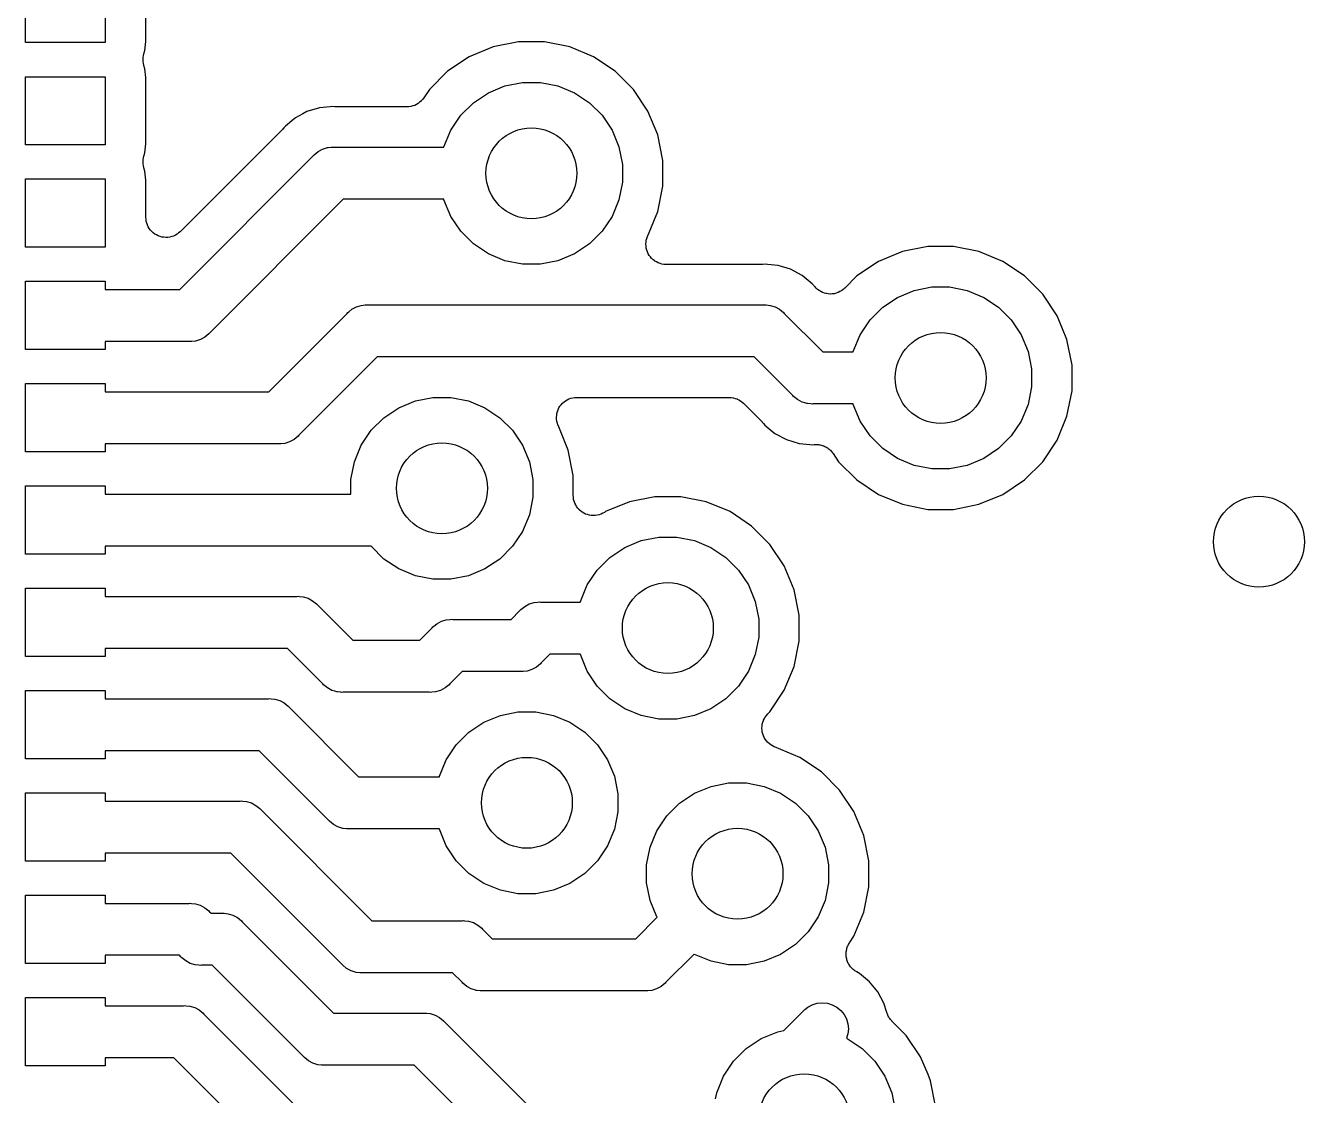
# Model space of a CAD drawing. Extents: x 1.98 to 5.9, y -3.93 to -1.98.
# Drawn here: x 2.2864 to 2.5079, y -2.3841 to -2.1988 of the extents above; entities that cross this region are included whole.
import ezdxf

# ---------------------------------------------------------------- set-up
doc = ezdxf.new("R2010")
doc.units = 0
doc.header["$MEASUREMENT"] = 0
doc.layers.add('BLACK', color=7, linetype='CONTINUOUS')

msp = doc.modelspace()

# ---------------------------------------------------------------- linework, layer by layer
at = {"layer": 'BLACK', "linetype": 'CONTINUOUS'}
for p, q in [((2.28642, -2.20177), (2.28642, -2.18996)), ((2.3002, -2.18996), (2.3002, -2.20177)), ((2.30725, -2.2016), (2.30725, -2.19013)), ((2.3002, -2.20177), (2.28642, -2.20177)), ((2.30692, -2.20371), (2.3071, -2.20314)), ((2.3071, -2.20314), (2.30725, -2.2016)), ((2.36738, -2.20254), (2.36324, -2.20425)), ((2.37178, -2.20166), (2.36738, -2.20254)), ((2.37626, -2.20166), (2.37178, -2.20166)), ((2.38065, -2.20254), (2.37626, -2.20166)), ((2.38479, -2.20425), (2.38065, -2.20254)), ((2.30679, -2.20434), (2.30686, -2.20402)), ((2.30679, -2.20436), (2.30679, -2.20434)), ((2.30679, -2.20438), (2.30679, -2.20436)), ((2.30679, -2.2047), (2.30679, -2.20438)), ((2.30679, -2.20502), (2.30679, -2.2047)), ((2.30679, -2.20504), (2.30679, -2.20502)), ((2.30679, -2.20506), (2.30679, -2.20504)), ((2.30685, -2.20538), (2.30679, -2.20506)), ((2.30691, -2.20569), (2.30685, -2.20538)), ((2.30686, -2.20402), (2.30692, -2.20371)), ((2.36324, -2.20425), (2.35951, -2.20674)), ((2.38852, -2.20674), (2.38479, -2.20425)), ((2.28642, -2.21949), (2.28642, -2.20768)), ((2.28642, -2.20768), (2.3002, -2.20768)), ((2.3002, -2.20768), (2.3002, -2.21949)), ((2.30692, -2.20573), (2.30691, -2.20569)), ((2.30692, -2.20574), (2.30692, -2.20573)), ((2.30692, -2.20573), (2.30692, -2.20573)), ((2.30692, -2.20573), (2.30692, -2.20573)), ((2.3071, -2.2063), (2.30692, -2.20574)), ((2.30725, -2.20785), (2.3071, -2.2063)), ((2.30725, -2.21932), (2.30725, -2.20785)), ((2.35951, -2.20674), (2.35635, -2.20991)), ((2.39169, -2.20991), (2.38852, -2.20674)), ((2.35635, -2.20991), (2.35538, -2.21135)), ((2.36656, -2.21045), (2.36942, -2.20927)), ((2.36942, -2.20927), (2.37246, -2.20866)), ((2.37246, -2.20866), (2.37557, -2.20866)), ((2.37557, -2.20866), (2.37861, -2.20927)), ((2.37861, -2.20927), (2.38148, -2.21045)), ((2.39417, -2.21363), (2.39169, -2.20991)), ((2.35441, -2.21232), (2.35439, -2.21233)), ((2.35466, -2.21212), (2.35441, -2.21232)), ((2.35491, -2.21192), (2.35466, -2.21212)), ((2.35492, -2.2119), (2.35491, -2.21192)), ((2.35494, -2.21189), (2.35492, -2.2119)), ((2.35514, -2.21164), (2.35494, -2.21189)), ((2.35535, -2.21139), (2.35514, -2.21164)), ((2.35537, -2.21137), (2.35535, -2.21139)), ((2.35538, -2.21135), (2.35537, -2.21137)), ((2.35537, -2.21137), (2.35537, -2.21137)), ((2.35537, -2.21137), (2.35537, -2.21137)), ((2.36178, -2.21437), (2.36398, -2.21218)), ((2.36398, -2.21218), (2.36656, -2.21045)), ((2.38148, -2.21045), (2.38405, -2.21218)), ((2.38405, -2.21218), (2.38625, -2.21437)), ((2.33441, -2.21413), (2.33316, -2.2148)), ((2.33515, -2.21373), (2.33441, -2.21413)), ((2.33441, -2.21413), (2.33441, -2.21413)), ((2.33732, -2.21308), (2.33515, -2.21373)), ((2.33918, -2.21289), (2.33732, -2.21308)), ((2.33958, -2.21285), (2.33918, -2.21289)), ((2.33918, -2.21289), (2.33918, -2.21289)), ((2.33997, -2.21289), (2.33958, -2.21285)), ((2.34012, -2.21289), (2.33997, -2.21289)), ((2.34026, -2.21291), (2.34012, -2.21289)), ((2.34031, -2.21291), (2.34026, -2.21291)), ((2.35247, -2.21291), (2.34031, -2.21291)), ((2.35279, -2.21288), (2.35247, -2.21291)), ((2.35312, -2.21285), (2.35279, -2.21288)), ((2.35313, -2.21284), (2.35312, -2.21285)), ((2.35315, -2.21284), (2.35313, -2.21284)), ((2.35346, -2.21275), (2.35315, -2.21284)), ((2.35377, -2.21266), (2.35346, -2.21275)), ((2.35379, -2.21265), (2.35377, -2.21266)), ((2.3538, -2.21265), (2.35379, -2.21265)), ((2.35409, -2.21249), (2.3538, -2.21265)), ((2.35438, -2.21234), (2.35409, -2.21249)), ((2.35439, -2.21233), (2.35438, -2.21234)), ((2.36006, -2.21695), (2.36178, -2.21437)), ((2.38625, -2.21437), (2.38797, -2.21695)), ((2.39589, -2.21777), (2.39417, -2.21363)), ((2.33102, -2.21668), (2.33092, -2.2168)), ((2.33112, -2.21658), (2.33102, -2.21668)), ((2.33115, -2.21654), (2.33112, -2.21658)), ((2.33141, -2.21624), (2.33115, -2.21654)), ((2.33288, -2.21503), (2.33141, -2.21624)), ((2.33316, -2.2148), (2.33288, -2.21503)), ((2.33288, -2.21503), (2.33288, -2.21503)), ((2.33092, -2.2168), (2.31322, -2.2345)), ((2.35887, -2.21982), (2.36006, -2.21695)), ((2.38797, -2.21695), (2.38916, -2.21982)), ((2.39676, -2.22217), (2.39589, -2.21777)), ((2.3002, -2.21949), (2.28642, -2.21949)), ((2.30692, -2.22142), (2.3071, -2.22086)), ((2.3071, -2.22086), (2.30725, -2.21932)), ((2.33638, -2.22121), (2.33706, -2.22065)), ((2.33706, -2.22065), (2.33785, -2.22023)), ((2.33785, -2.22023), (2.33855, -2.22002)), ((2.33855, -2.22002), (2.33869, -2.21997)), ((2.33869, -2.21997), (2.33879, -2.21997)), ((2.33879, -2.21997), (2.33936, -2.21991)), ((2.33936, -2.21991), (2.33958, -2.21989)), ((2.33936, -2.21991), (2.33936, -2.21991)), ((2.33958, -2.21989), (2.3398, -2.21991)), ((2.3398, -2.21991), (2.35885, -2.21991)), ((2.35885, -2.21991), (2.35887, -2.21982)), ((2.38916, -2.21982), (2.38976, -2.22286)), ((2.30679, -2.22206), (2.30686, -2.22174)), ((2.30679, -2.22208), (2.30679, -2.22206)), ((2.30679, -2.22209), (2.30679, -2.22208)), ((2.30679, -2.22242), (2.30679, -2.22209)), ((2.30679, -2.22274), (2.30679, -2.22242)), ((2.30679, -2.22276), (2.30679, -2.22274)), ((2.30679, -2.22278), (2.30679, -2.22276)), ((2.30685, -2.22309), (2.30679, -2.22278)), ((2.30691, -2.22341), (2.30685, -2.22309)), ((2.30686, -2.22174), (2.30692, -2.22142)), ((2.31311, -2.24452), (2.33624, -2.22138)), ((2.33624, -2.22138), (2.33638, -2.22121)), ((2.38976, -2.22286), (2.38976, -2.22596)), ((2.39676, -2.22665), (2.39676, -2.22217)), ((2.28642, -2.2372), (2.28642, -2.22539)), ((2.28642, -2.22539), (2.3002, -2.22539)), ((2.3002, -2.22539), (2.3002, -2.2372)), ((2.30692, -2.22345), (2.30691, -2.22341)), ((2.30692, -2.22346), (2.30692, -2.22345)), ((2.30692, -2.22345), (2.30692, -2.22345)), ((2.30692, -2.22345), (2.30692, -2.22345)), ((2.3071, -2.22402), (2.30692, -2.22346)), ((2.30725, -2.22557), (2.3071, -2.22402)), ((2.30725, -2.23203), (2.30725, -2.22557)), ((2.38976, -2.22596), (2.38916, -2.229)), ((2.39589, -2.23104), (2.39676, -2.22665)), ((2.34144, -2.22891), (2.31831, -2.25204)), ((2.35885, -2.22891), (2.34144, -2.22891)), ((2.35887, -2.229), (2.35885, -2.22891)), ((2.36006, -2.23187), (2.35887, -2.229)), ((2.38916, -2.229), (2.38797, -2.23187)), ((2.30728, -2.23235), (2.30725, -2.23203)), ((2.36178, -2.23445), (2.36006, -2.23187)), ((2.38797, -2.23187), (2.38625, -2.23445)), ((2.3941, -2.23537), (2.39589, -2.23104)), ((2.30731, -2.23269), (2.30728, -2.23235)), ((2.30731, -2.2327), (2.30731, -2.23269)), ((2.30731, -2.23271), (2.30731, -2.2327)), ((2.30741, -2.23303), (2.30731, -2.23271)), ((2.30751, -2.23335), (2.30741, -2.23303)), ((2.30751, -2.23336), (2.30751, -2.23335)), ((2.30751, -2.23335), (2.30751, -2.23335)), ((2.30767, -2.23365), (2.30751, -2.23336)), ((2.30783, -2.23395), (2.30767, -2.23365)), ((2.30783, -2.23396), (2.30783, -2.23395)), ((2.30805, -2.23423), (2.30783, -2.23396)), ((2.30783, -2.23396), (2.30783, -2.23396)), ((2.30826, -2.23448), (2.30805, -2.23423)), ((2.36398, -2.23664), (2.36178, -2.23445)), ((2.38625, -2.23445), (2.38405, -2.23664)), ((2.30826, -2.23449), (2.30826, -2.23448)), ((2.30852, -2.23471), (2.30826, -2.23449)), ((2.30826, -2.23449), (2.30826, -2.23449)), ((2.30878, -2.23492), (2.30852, -2.23471)), ((2.30879, -2.23492), (2.30878, -2.23492)), ((2.30879, -2.23493), (2.30879, -2.23492)), ((2.30908, -2.23508), (2.30879, -2.23493)), ((2.30938, -2.23525), (2.30908, -2.23508)), ((2.30939, -2.23525), (2.30938, -2.23525)), ((2.30971, -2.23535), (2.30939, -2.23525)), ((2.30939, -2.23525), (2.30939, -2.23525)), ((2.31003, -2.23545), (2.30971, -2.23535)), ((2.31004, -2.23545), (2.31003, -2.23545)), ((2.31038, -2.23549), (2.31004, -2.23545)), ((2.31004, -2.23545), (2.31004, -2.23545)), ((2.31071, -2.23553), (2.31038, -2.23549)), ((2.31072, -2.23552), (2.31071, -2.23553)), ((2.31105, -2.2355), (2.31072, -2.23553)), ((2.31072, -2.23553), (2.31072, -2.23552)), ((2.31139, -2.23547), (2.31105, -2.2355)), ((2.3114, -2.23546), (2.31139, -2.23547)), ((2.31172, -2.23537), (2.3114, -2.23546)), ((2.3114, -2.23546), (2.3114, -2.23546)), ((2.31205, -2.23528), (2.31172, -2.23537)), ((2.31206, -2.23527), (2.31205, -2.23527)), ((2.31205, -2.23527), (2.31205, -2.23528)), ((2.31236, -2.23511), (2.31206, -2.23527)), ((2.31265, -2.23496), (2.31236, -2.23511)), ((2.31266, -2.23496), (2.31265, -2.23496)), ((2.31293, -2.23474), (2.31266, -2.23495)), ((2.31266, -2.23495), (2.31266, -2.23496)), ((2.31319, -2.23453), (2.31293, -2.23474)), ((2.3132, -2.23453), (2.31319, -2.23453)), ((2.31322, -2.2345), (2.3132, -2.23453)), ((2.3132, -2.23453), (2.3132, -2.23453)), ((2.3132, -2.23453), (2.3132, -2.23453)), ((2.36656, -2.23837), (2.36398, -2.23664)), ((2.38405, -2.23664), (2.38148, -2.23837)), ((2.39383, -2.23668), (2.39387, -2.23635)), ((2.39383, -2.23669), (2.39383, -2.23668)), ((2.39387, -2.23635), (2.3939, -2.23602)), ((2.3939, -2.236), (2.394, -2.23568)), ((2.3939, -2.23601), (2.3939, -2.236)), ((2.3939, -2.23602), (2.3939, -2.23601)), ((2.394, -2.23568), (2.3941, -2.23537)), ((2.3002, -2.2372), (2.28642, -2.2372)), ((2.36942, -2.23955), (2.36656, -2.23837)), ((2.38148, -2.23837), (2.37861, -2.23955)), ((2.39383, -2.2367), (2.39383, -2.23669)), ((2.39387, -2.23703), (2.39383, -2.2367)), ((2.3939, -2.23736), (2.39387, -2.23703)), ((2.3939, -2.23737), (2.3939, -2.23736)), ((2.3939, -2.23738), (2.3939, -2.23737)), ((2.39399, -2.2377), (2.3939, -2.23738)), ((2.39409, -2.23802), (2.39399, -2.2377)), ((2.3941, -2.23803), (2.39409, -2.23802)), ((2.39409, -2.23802), (2.39409, -2.23802)), ((2.39425, -2.23833), (2.3941, -2.23803)), ((2.3944, -2.23862), (2.39425, -2.23833)), ((2.39441, -2.23863), (2.3944, -2.23862)), ((2.39441, -2.23864), (2.39441, -2.23863)), ((2.39462, -2.23889), (2.39441, -2.23864)), ((2.39483, -2.23915), (2.39462, -2.23889)), ((2.43825, -2.23797), (2.43411, -2.23968)), ((2.44264, -2.23709), (2.43825, -2.23797)), ((2.44712, -2.23709), (2.44264, -2.23709)), ((2.45152, -2.23797), (2.44712, -2.23709)), ((2.45566, -2.23968), (2.45152, -2.23797)), ((2.37246, -2.24016), (2.36942, -2.23955)), ((2.37557, -2.24016), (2.37246, -2.24016)), ((2.37861, -2.23955), (2.37557, -2.24016)), ((2.39484, -2.23916), (2.39483, -2.23915)), ((2.39485, -2.23917), (2.39484, -2.23916)), ((2.3951, -2.23938), (2.39485, -2.23917)), ((2.39536, -2.23959), (2.3951, -2.23938)), ((2.39536, -2.2396), (2.39536, -2.23959)), ((2.39537, -2.2396), (2.39536, -2.2396)), ((2.39567, -2.23976), (2.39537, -2.2396)), ((2.39595, -2.23992), (2.39567, -2.23976)), ((2.39596, -2.23992), (2.39595, -2.23992)), ((2.39597, -2.23993), (2.39596, -2.23992)), ((2.39629, -2.24003), (2.39597, -2.23993)), ((2.39661, -2.24013), (2.39629, -2.24003)), ((2.39662, -2.24013), (2.39661, -2.24013)), ((2.39661, -2.24013), (2.39661, -2.24013)), ((2.39696, -2.24017), (2.39662, -2.24013)), ((2.39728, -2.2402), (2.39696, -2.24017)), ((2.3973, -2.2402), (2.39728, -2.2402)), ((2.39733, -2.2402), (2.3973, -2.2402)), ((2.3973, -2.2402), (2.3973, -2.2402)), ((2.3973, -2.2402), (2.3973, -2.2402)), ((2.41374, -2.2402), (2.39733, -2.2402)), ((2.41388, -2.24019), (2.41374, -2.2402)), ((2.41403, -2.24019), (2.41388, -2.24019)), ((2.41408, -2.24019), (2.41403, -2.24019)), ((2.41447, -2.24015), (2.41408, -2.24019)), ((2.41487, -2.24019), (2.41447, -2.24015)), ((2.41673, -2.24037), (2.41487, -2.24019)), ((2.41487, -2.24019), (2.41487, -2.24019)), ((2.4189, -2.24103), (2.41673, -2.24037)), ((2.42089, -2.2421), (2.4189, -2.24103)), ((2.43411, -2.23968), (2.43038, -2.24217)), ((2.45938, -2.24217), (2.45566, -2.23968)), ((2.28642, -2.25492), (2.28642, -2.24311)), ((2.28642, -2.24311), (2.3002, -2.24311)), ((2.3002, -2.24311), (2.3002, -2.24452)), ((2.42264, -2.24353), (2.42089, -2.2421)), ((2.43038, -2.24217), (2.42827, -2.24429)), ((2.46255, -2.24534), (2.45938, -2.24217)), ((2.3002, -2.24452), (2.31311, -2.24452)), ((2.4229, -2.24384), (2.42264, -2.24353)), ((2.423, -2.24394), (2.4229, -2.24384)), ((2.42309, -2.24406), (2.423, -2.24394)), ((2.42313, -2.24409), (2.42309, -2.24406)), ((2.42332, -2.24429), (2.42313, -2.24409)), ((2.42357, -2.2445), (2.42332, -2.24429)), ((2.42383, -2.24471), (2.42357, -2.2445)), ((2.42384, -2.24471), (2.42383, -2.24471)), ((2.42385, -2.24472), (2.42384, -2.24471)), ((2.42413, -2.24487), (2.42385, -2.24472)), ((2.42443, -2.24503), (2.42413, -2.24487)), ((2.42444, -2.24504), (2.42443, -2.24503)), ((2.42445, -2.24504), (2.42444, -2.24504)), ((2.42476, -2.24514), (2.42445, -2.24504)), ((2.42508, -2.24524), (2.42476, -2.24514)), ((2.42509, -2.24524), (2.42508, -2.24524)), ((2.4251, -2.24524), (2.42509, -2.24524)), ((2.42543, -2.24528), (2.4251, -2.24524)), ((2.42576, -2.24531), (2.42543, -2.24528)), ((2.42577, -2.24531), (2.42576, -2.24531)), ((2.42578, -2.24531), (2.42577, -2.24531)), ((2.42611, -2.24528), (2.42578, -2.24531)), ((2.42644, -2.24525), (2.42611, -2.24528)), ((2.42645, -2.24525), (2.42644, -2.24525)), ((2.42646, -2.24525), (2.42645, -2.24525)), ((2.42677, -2.24515), (2.42646, -2.24525)), ((2.42709, -2.24506), (2.42677, -2.24515)), ((2.4271, -2.24506), (2.42709, -2.24506)), ((2.42712, -2.24505), (2.4271, -2.24506)), ((2.42741, -2.2449), (2.42712, -2.24505)), ((2.4277, -2.24475), (2.42741, -2.2449)), ((2.42771, -2.24474), (2.4277, -2.24475)), ((2.42772, -2.24473), (2.42771, -2.24474)), ((2.42798, -2.24452), (2.42772, -2.24473)), ((2.42823, -2.24432), (2.42798, -2.24452)), ((2.42825, -2.2443), (2.42823, -2.24432)), ((2.42827, -2.24429), (2.42825, -2.2443)), ((2.42825, -2.2443), (2.42825, -2.2443)), ((2.42825, -2.2443), (2.42825, -2.2443)), ((2.43742, -2.24589), (2.44029, -2.2447)), ((2.44029, -2.2447), (2.44333, -2.24409)), ((2.44333, -2.24409), (2.44643, -2.24409)), ((2.44643, -2.24409), (2.44948, -2.2447)), ((2.44948, -2.2447), (2.45234, -2.24589)), ((2.46504, -2.24907), (2.46255, -2.24534)), ((2.34301, -2.2479), (2.34371, -2.24753)), ((2.34371, -2.24753), (2.34455, -2.24727)), ((2.34455, -2.24727), (2.34522, -2.2472)), ((2.34522, -2.2472), (2.34544, -2.24718)), ((2.34522, -2.2472), (2.34522, -2.2472)), ((2.34544, -2.24718), (2.34566, -2.2472)), ((2.34566, -2.2472), (2.41425, -2.2472)), ((2.41425, -2.2472), (2.41447, -2.24718)), ((2.41447, -2.24718), (2.41469, -2.2472)), ((2.41469, -2.2472), (2.41469, -2.2472)), ((2.41469, -2.2472), (2.41536, -2.24727)), ((2.41536, -2.24727), (2.4162, -2.24753)), ((2.4162, -2.24753), (2.41699, -2.24795)), ((2.43265, -2.2498), (2.43484, -2.24761)), ((2.43484, -2.24761), (2.43742, -2.24589)), ((2.45234, -2.24589), (2.45492, -2.24761)), ((2.45492, -2.24761), (2.45711, -2.2498)), ((2.32854, -2.26223), (2.3421, -2.24868)), ((2.3421, -2.24868), (2.34224, -2.24851)), ((2.34224, -2.24851), (2.34241, -2.24837)), ((2.34241, -2.24837), (2.34292, -2.24795)), ((2.34241, -2.24837), (2.34241, -2.24837)), ((2.34292, -2.24795), (2.34301, -2.2479)), ((2.41699, -2.24795), (2.41767, -2.24851)), ((2.41767, -2.24851), (2.41781, -2.24868)), ((2.41781, -2.24868), (2.42447, -2.25534)), ((2.43093, -2.25238), (2.43265, -2.2498)), ((2.45711, -2.2498), (2.45884, -2.25238)), ((2.46598, -2.25134), (2.46504, -2.24907)), ((2.31831, -2.25204), (2.31817, -2.25221)), ((2.46676, -2.25321), (2.46598, -2.25134)), ((2.31475, -2.25352), (2.3002, -2.25352)), ((2.3002, -2.25352), (2.3002, -2.25492)), ((2.31497, -2.25354), (2.31475, -2.25352)), ((2.31519, -2.25352), (2.31497, -2.25354)), ((2.31585, -2.25345), (2.31519, -2.25352)), ((2.31519, -2.25352), (2.31519, -2.25352)), ((2.3167, -2.25319), (2.31585, -2.25345)), ((2.31748, -2.25278), (2.3167, -2.25319)), ((2.31817, -2.25221), (2.31748, -2.25278)), ((2.42974, -2.25525), (2.43093, -2.25238)), ((2.45884, -2.25238), (2.46002, -2.25525)), ((2.46763, -2.2576), (2.46676, -2.25321)), ((2.3002, -2.25492), (2.28642, -2.25492)), ((2.3473, -2.2562), (2.33375, -2.26976)), ((2.41261, -2.2562), (2.3473, -2.2562)), ((2.41927, -2.26287), (2.41261, -2.2562)), ((2.42447, -2.25534), (2.42972, -2.25534)), ((2.42972, -2.25534), (2.42974, -2.25525)), ((2.46002, -2.25525), (2.46063, -2.25829)), ((2.46063, -2.25829), (2.46063, -2.26139)), ((2.46763, -2.26208), (2.46763, -2.2576)), ((2.28642, -2.27264), (2.28642, -2.26083)), ((2.28642, -2.26083), (2.3002, -2.26083)), ((2.3002, -2.26083), (2.3002, -2.26223)), ((2.3002, -2.26223), (2.32854, -2.26223)), ((2.35392, -2.26381), (2.35696, -2.26321)), ((2.35696, -2.26321), (2.36007, -2.26321)), ((2.36007, -2.26321), (2.36311, -2.26381)), ((2.38119, -2.26327), (2.38152, -2.26324)), ((2.38152, -2.26324), (2.38185, -2.2632)), ((2.38185, -2.2632), (2.40826, -2.2632)), ((2.40826, -2.2632), (2.40827, -2.26321)), ((2.40827, -2.26321), (2.40827, -2.2632)), ((2.40827, -2.2632), (2.40827, -2.26321)), ((2.40827, -2.26321), (2.40831, -2.26321)), ((2.40831, -2.26321), (2.40863, -2.26324)), ((2.40863, -2.26324), (2.40895, -2.26327)), ((2.41941, -2.26304), (2.41927, -2.26287)), ((2.4201, -2.2636), (2.41941, -2.26304)), ((2.46063, -2.26139), (2.46002, -2.26444)), ((2.46676, -2.26648), (2.46763, -2.26208)), ((2.34848, -2.26672), (2.35106, -2.265)), ((2.35106, -2.265), (2.35392, -2.26381)), ((2.36311, -2.26381), (2.36597, -2.265)), ((2.36597, -2.265), (2.36855, -2.26672)), ((2.37853, -2.26566), (2.37863, -2.26535)), ((2.37863, -2.26533), (2.37879, -2.26504)), ((2.37863, -2.26534), (2.37863, -2.26533)), ((2.37863, -2.26535), (2.37863, -2.26534)), ((2.37879, -2.26504), (2.37895, -2.26475)), ((2.37895, -2.26475), (2.37896, -2.26474)), ((2.37896, -2.26473), (2.37917, -2.26448)), ((2.37896, -2.26474), (2.37896, -2.26473)), ((2.37917, -2.26448), (2.37939, -2.26422)), ((2.37939, -2.26422), (2.3794, -2.26421)), ((2.37939, -2.26422), (2.37939, -2.26422)), ((2.3794, -2.26421), (2.37966, -2.264)), ((2.37966, -2.264), (2.37992, -2.26379)), ((2.37992, -2.26379), (2.37993, -2.26378)), ((2.37992, -2.26379), (2.37992, -2.26379)), ((2.37993, -2.26378), (2.38022, -2.26363)), ((2.38022, -2.26363), (2.38052, -2.26347)), ((2.38052, -2.26347), (2.38053, -2.26347)), ((2.38053, -2.26347), (2.38054, -2.26346)), ((2.38054, -2.26346), (2.38086, -2.26337)), ((2.38086, -2.26337), (2.38117, -2.26327)), ((2.38117, -2.26327), (2.38118, -2.26327)), ((2.38118, -2.26327), (2.38119, -2.26327)), ((2.40895, -2.26327), (2.40897, -2.26328)), ((2.40897, -2.26328), (2.40899, -2.26328)), ((2.40899, -2.26328), (2.40929, -2.26338)), ((2.40929, -2.26338), (2.40961, -2.26347)), ((2.40961, -2.26347), (2.40962, -2.26348)), ((2.40962, -2.26348), (2.40964, -2.26349)), ((2.40964, -2.26349), (2.40992, -2.26364)), ((2.40992, -2.26364), (2.41021, -2.2638)), ((2.41021, -2.2638), (2.41022, -2.26381)), ((2.41022, -2.26381), (2.41024, -2.26382)), ((2.41024, -2.26382), (2.41049, -2.26403)), ((2.41049, -2.26403), (2.41073, -2.26423)), ((2.41073, -2.26423), (2.41396, -2.26745)), ((2.42088, -2.26402), (2.4201, -2.2636)), ((2.42137, -2.26417), (2.42088, -2.26402)), ((2.42173, -2.26428), (2.42137, -2.26417)), ((2.42182, -2.26429), (2.42173, -2.26428)), ((2.42239, -2.26434), (2.42182, -2.26429)), ((2.42261, -2.26436), (2.42239, -2.26434)), ((2.42239, -2.26434), (2.42239, -2.26434)), ((2.42283, -2.26434), (2.42261, -2.26436)), ((2.42972, -2.26434), (2.42283, -2.26434)), ((2.42974, -2.26444), (2.42972, -2.26434)), ((2.43093, -2.2673), (2.42974, -2.26444)), ((2.46002, -2.26444), (2.45884, -2.2673)), ((2.34628, -2.26891), (2.34848, -2.26672)), ((2.36855, -2.26672), (2.37075, -2.26891)), ((2.37835, -2.26666), (2.37839, -2.26633)), ((2.37835, -2.26667), (2.37835, -2.26666)), ((2.37835, -2.26668), (2.37835, -2.26667)), ((2.37838, -2.26701), (2.37835, -2.26668)), ((2.37841, -2.26734), (2.37838, -2.26701)), ((2.37839, -2.26633), (2.37842, -2.266)), ((2.37841, -2.26735), (2.37841, -2.26734)), ((2.37841, -2.26736), (2.37841, -2.26735)), ((2.37851, -2.26768), (2.37841, -2.26736)), ((2.37842, -2.266), (2.37843, -2.26599)), ((2.37843, -2.26598), (2.37853, -2.26566)), ((2.37843, -2.26599), (2.37843, -2.26598)), ((2.3786, -2.268), (2.37851, -2.26768)), ((2.41396, -2.26745), (2.41399, -2.26749)), ((2.41399, -2.26749), (2.41408, -2.2676)), ((2.41408, -2.2676), (2.41419, -2.26771)), ((2.43265, -2.26988), (2.43093, -2.2673)), ((2.45884, -2.2673), (2.45711, -2.26988)), ((2.46504, -2.27062), (2.46676, -2.26648)), ((2.33375, -2.26976), (2.33361, -2.26993)), ((2.34456, -2.27149), (2.34628, -2.26891)), ((2.37075, -2.26891), (2.37247, -2.27149)), ((2.37861, -2.26802), (2.3786, -2.268)), ((2.37862, -2.26804), (2.37861, -2.26802)), ((2.37861, -2.26802), (2.37861, -2.26802)), ((2.37861, -2.26802), (2.37861, -2.26802)), ((2.38039, -2.27232), (2.37862, -2.26804)), ((2.41419, -2.26771), (2.41444, -2.26801)), ((2.41444, -2.26801), (2.41619, -2.26945)), ((2.41619, -2.26945), (2.41819, -2.27052)), ((2.43484, -2.27207), (2.43265, -2.26988)), ((2.45711, -2.26988), (2.45492, -2.27207)), ((2.33019, -2.27123), (2.3002, -2.27123)), ((2.3002, -2.27123), (2.3002, -2.27264)), ((2.33041, -2.27125), (2.33019, -2.27123)), ((2.33063, -2.27123), (2.33041, -2.27125)), ((2.33129, -2.27117), (2.33063, -2.27123)), ((2.33063, -2.27123), (2.33063, -2.27123)), ((2.33214, -2.27091), (2.33129, -2.27117)), ((2.33292, -2.27049), (2.33214, -2.27091)), ((2.33361, -2.26993), (2.33292, -2.27049)), ((2.34337, -2.27436), (2.34456, -2.27149)), ((2.37247, -2.27149), (2.37366, -2.27436)), ((2.41819, -2.27052), (2.42036, -2.27118)), ((2.42036, -2.27118), (2.42222, -2.27136)), ((2.42222, -2.27136), (2.42222, -2.27136)), ((2.42222, -2.27136), (2.42261, -2.2714)), ((2.42261, -2.2714), (2.42299, -2.27136)), ((2.42299, -2.27136), (2.42304, -2.27136)), ((2.42304, -2.27136), (2.4232, -2.27136)), ((2.4232, -2.27136), (2.42335, -2.27134)), ((2.42335, -2.27134), (2.42354, -2.27136)), ((2.42354, -2.27136), (2.42373, -2.27137)), ((2.42373, -2.27137), (2.42388, -2.2714)), ((2.42388, -2.2714), (2.42403, -2.27141)), ((2.42403, -2.27141), (2.42421, -2.27147)), ((2.42421, -2.27147), (2.42439, -2.27151)), ((2.42439, -2.27151), (2.42454, -2.27157)), ((2.42454, -2.27157), (2.42468, -2.27161)), ((2.42468, -2.27161), (2.42485, -2.2717)), ((2.42485, -2.2717), (2.42502, -2.27178)), ((2.42502, -2.27178), (2.42515, -2.27186)), ((2.42515, -2.27186), (2.42529, -2.27194)), ((2.42529, -2.27194), (2.42543, -2.27206)), ((2.42543, -2.27206), (2.42559, -2.27216)), ((2.43742, -2.2738), (2.43484, -2.27207)), ((2.45492, -2.27207), (2.45234, -2.2738)), ((2.46255, -2.27434), (2.46504, -2.27062)), ((2.3002, -2.27264), (2.28642, -2.27264)), ((2.38126, -2.27671), (2.38039, -2.27232)), ((2.42559, -2.27216), (2.42569, -2.27227)), ((2.42569, -2.27227), (2.42581, -2.27237)), ((2.42581, -2.27237), (2.42593, -2.27252)), ((2.42593, -2.27252), (2.42606, -2.27265)), ((2.42606, -2.27265), (2.42615, -2.27278)), ((2.42615, -2.27278), (2.42625, -2.2729)), ((2.42625, -2.2729), (2.42721, -2.27434)), ((2.44029, -2.27499), (2.43742, -2.2738)), ((2.45234, -2.2738), (2.44948, -2.27499)), ((2.34277, -2.2774), (2.34337, -2.27436)), ((2.37366, -2.27436), (2.37426, -2.2774)), ((2.42721, -2.27434), (2.43038, -2.27751)), ((2.44333, -2.27559), (2.44029, -2.27499)), ((2.44643, -2.27559), (2.44333, -2.27559)), ((2.44948, -2.27499), (2.44643, -2.27559)), ((2.45938, -2.27751), (2.46255, -2.27434)), ((2.28642, -2.29035), (2.28642, -2.27854)), ((2.28642, -2.27854), (2.3002, -2.27854)), ((2.3002, -2.27854), (2.3002, -2.27995)), ((2.34277, -2.27995), (2.34277, -2.2774)), ((2.37426, -2.2774), (2.37426, -2.2805)), ((2.38126, -2.28018), (2.38126, -2.27671)), ((2.43038, -2.27751), (2.43411, -2.28)), ((2.45566, -2.28), (2.45938, -2.27751)), ((2.3002, -2.27995), (2.34277, -2.27995)), ((2.37426, -2.2805), (2.37366, -2.28355)), ((2.3813, -2.28051), (2.38126, -2.28018)), ((2.38133, -2.28085), (2.3813, -2.28051)), ((2.38133, -2.28086), (2.38133, -2.28085)), ((2.38143, -2.28118), (2.38133, -2.28086)), ((2.38133, -2.28086), (2.38133, -2.28086)), ((2.3954, -2.2804), (2.391, -2.28128)), ((2.39988, -2.2804), (2.3954, -2.2804)), ((2.40427, -2.28128), (2.39988, -2.2804)), ((2.43411, -2.28), (2.43825, -2.28172)), ((2.45152, -2.28172), (2.45566, -2.28)), ((2.38152, -2.2815), (2.38143, -2.28118)), ((2.38153, -2.28151), (2.38152, -2.2815)), ((2.38153, -2.28152), (2.38153, -2.28151)), ((2.38168, -2.28181), (2.38153, -2.28152)), ((2.38184, -2.28211), (2.38168, -2.28181)), ((2.38185, -2.28212), (2.38184, -2.28211)), ((2.38184, -2.28211), (2.38184, -2.28211)), ((2.38206, -2.28238), (2.38185, -2.28212)), ((2.38227, -2.28264), (2.38206, -2.28238)), ((2.38228, -2.28265), (2.38227, -2.28264)), ((2.38227, -2.28264), (2.38227, -2.28264)), ((2.38253, -2.28286), (2.38228, -2.28265)), ((2.38279, -2.28308), (2.38253, -2.28286)), ((2.3828, -2.28308), (2.38279, -2.28308)), ((2.38281, -2.28309), (2.3828, -2.28308)), ((2.3831, -2.28324), (2.38281, -2.28309)), ((2.38667, -2.28312), (2.38637, -2.28327)), ((2.38668, -2.28311), (2.38667, -2.28312)), ((2.38671, -2.28309), (2.38668, -2.28311)), ((2.38668, -2.28311), (2.38668, -2.28311)), ((2.38668, -2.28311), (2.38668, -2.28311)), ((2.38686, -2.28299), (2.38671, -2.28309)), ((2.391, -2.28128), (2.38686, -2.28299)), ((2.40841, -2.28299), (2.40427, -2.28128)), ((2.41214, -2.28548), (2.40841, -2.28299)), ((2.43825, -2.28172), (2.44264, -2.28259)), ((2.44264, -2.28259), (2.44712, -2.28259)), ((2.44712, -2.28259), (2.45152, -2.28172)), ((2.37366, -2.28355), (2.37247, -2.28641)), ((2.38339, -2.2834), (2.3831, -2.28324)), ((2.3834, -2.28341), (2.38339, -2.2834)), ((2.38341, -2.28341), (2.3834, -2.28341)), ((2.38373, -2.28351), (2.38341, -2.28341)), ((2.38404, -2.28361), (2.38373, -2.28351)), ((2.38405, -2.28361), (2.38404, -2.28361)), ((2.38406, -2.28361), (2.38405, -2.28361)), ((2.38439, -2.28365), (2.38406, -2.28361)), ((2.38472, -2.28368), (2.38439, -2.28365)), ((2.38473, -2.28368), (2.38472, -2.28368)), ((2.38474, -2.28368), (2.38473, -2.28368)), ((2.38507, -2.28365), (2.38474, -2.28368)), ((2.3854, -2.28362), (2.38507, -2.28365)), ((2.38541, -2.28362), (2.3854, -2.28362)), ((2.38542, -2.28362), (2.38541, -2.28362)), ((2.38574, -2.28353), (2.38542, -2.28362)), ((2.38606, -2.28343), (2.38574, -2.28353)), ((2.38607, -2.28343), (2.38606, -2.28343)), ((2.38637, -2.28327), (2.38607, -2.28343)), ((2.38607, -2.28343), (2.38607, -2.28343)), ((2.37247, -2.28641), (2.37075, -2.28899)), ((2.39304, -2.28801), (2.39609, -2.2874)), ((2.39609, -2.2874), (2.39919, -2.2874)), ((2.39919, -2.2874), (2.40223, -2.28801)), ((2.41531, -2.28865), (2.41214, -2.28548)), ((2.34625, -2.28895), (2.3002, -2.28895)), ((2.3002, -2.28895), (2.3002, -2.29035)), ((2.34628, -2.28899), (2.34625, -2.28895)), ((2.34848, -2.29119), (2.34628, -2.28899)), ((2.37075, -2.28899), (2.36855, -2.29119)), ((2.3876, -2.29092), (2.39018, -2.28919)), ((2.39018, -2.28919), (2.39304, -2.28801)), ((2.40223, -2.28801), (2.4051, -2.28919)), ((2.4051, -2.28919), (2.40768, -2.29092)), ((2.4178, -2.29237), (2.41531, -2.28865)), ((2.3002, -2.29035), (2.28642, -2.29035)), ((2.35106, -2.29291), (2.34848, -2.29119)), ((2.36855, -2.29119), (2.36597, -2.29291)), ((2.38541, -2.29311), (2.3876, -2.29092)), ((2.40768, -2.29092), (2.40987, -2.29311)), ((2.35392, -2.2941), (2.35106, -2.29291)), ((2.35696, -2.2947), (2.35392, -2.2941)), ((2.36311, -2.2941), (2.36007, -2.2947)), ((2.36597, -2.29291), (2.36311, -2.2941)), ((2.38368, -2.29569), (2.38541, -2.29311)), ((2.40987, -2.29311), (2.41159, -2.29569)), ((2.41951, -2.29651), (2.4178, -2.29237)), ((2.28642, -2.30807), (2.28642, -2.29626)), ((2.28642, -2.29626), (2.3002, -2.29626)), ((2.3002, -2.29626), (2.3002, -2.29767)), ((2.36007, -2.2947), (2.35696, -2.2947)), ((2.38249, -2.29856), (2.38368, -2.29569)), ((2.41159, -2.29569), (2.41278, -2.29856)), ((2.3002, -2.29767), (2.3334, -2.29767)), ((2.3334, -2.29767), (2.33362, -2.29764)), ((2.33362, -2.29764), (2.33384, -2.29767)), ((2.33384, -2.29767), (2.33384, -2.29767)), ((2.33384, -2.29767), (2.3345, -2.29773)), ((2.3345, -2.29773), (2.33535, -2.29799)), ((2.33535, -2.29799), (2.33613, -2.29841)), ((2.33613, -2.29841), (2.33682, -2.29897)), ((2.37448, -2.29871), (2.37515, -2.29865)), ((2.37515, -2.29865), (2.37537, -2.29863)), ((2.37515, -2.29865), (2.37515, -2.29865)), ((2.37537, -2.29863), (2.37559, -2.29865)), ((2.37559, -2.29865), (2.38248, -2.29865)), ((2.38248, -2.29865), (2.38249, -2.29856)), ((2.41278, -2.29856), (2.41339, -2.3016)), ((2.42039, -2.30091), (2.41951, -2.29651)), ((2.33682, -2.29897), (2.33696, -2.29914)), ((2.33696, -2.29914), (2.34308, -2.30525)), ((2.3705, -2.30165), (2.37203, -2.30012)), ((2.37203, -2.30012), (2.37217, -2.29995)), ((2.37217, -2.29995), (2.37285, -2.29939)), ((2.37285, -2.29939), (2.37364, -2.29897)), ((2.37364, -2.29897), (2.37448, -2.29871)), ((2.35682, -2.30313), (2.35696, -2.30295)), ((2.35696, -2.30295), (2.35713, -2.30281)), ((2.35713, -2.30281), (2.35764, -2.30239)), ((2.35713, -2.30281), (2.35713, -2.30281)), ((2.35764, -2.30239), (2.35842, -2.30197)), ((2.35842, -2.30197), (2.35927, -2.30172)), ((2.35927, -2.30172), (2.35993, -2.30165)), ((2.35993, -2.30165), (2.36015, -2.30163)), ((2.35993, -2.30165), (2.35993, -2.30165)), ((2.36015, -2.30163), (2.36038, -2.30165)), ((2.36038, -2.30165), (2.3705, -2.30165)), ((2.41339, -2.3016), (2.41339, -2.3047)), ((2.42039, -2.30539), (2.42039, -2.30091)), ((2.34308, -2.30525), (2.35469, -2.30525)), ((2.35469, -2.30525), (2.35682, -2.30313)), ((2.41339, -2.3047), (2.41278, -2.30774)), ((2.33176, -2.30667), (2.3002, -2.30667)), ((2.3002, -2.30667), (2.3002, -2.30807)), ((2.33787, -2.31278), (2.33176, -2.30667)), ((2.41951, -2.30978), (2.42039, -2.30539)), ((2.3002, -2.30807), (2.28642, -2.30807)), ((2.37556, -2.30935), (2.37488, -2.30991)), ((2.3757, -2.30918), (2.37556, -2.30935)), ((2.37723, -2.30765), (2.3757, -2.30918)), ((2.38248, -2.30765), (2.37723, -2.30765)), ((2.38249, -2.30774), (2.38248, -2.30765)), ((2.38368, -2.31061), (2.38249, -2.30774)), ((2.41278, -2.30774), (2.41159, -2.31061)), ((2.36202, -2.31065), (2.35989, -2.31278)), ((2.37214, -2.31065), (2.36202, -2.31065)), ((2.37236, -2.31067), (2.37214, -2.31065)), ((2.37258, -2.31065), (2.37236, -2.31067)), ((2.37259, -2.31065), (2.37258, -2.31065)), ((2.37325, -2.31059), (2.37259, -2.31065)), ((2.37409, -2.31033), (2.37325, -2.31059)), ((2.37488, -2.30991), (2.37409, -2.31033)), ((2.38541, -2.31319), (2.38368, -2.31061)), ((2.41159, -2.31061), (2.40987, -2.31319)), ((2.4178, -2.31392), (2.41951, -2.30978)), ((2.28642, -2.32579), (2.28642, -2.31398)), ((2.28642, -2.31398), (2.3002, -2.31398)), ((2.3002, -2.31398), (2.3002, -2.31538)), ((2.33801, -2.31295), (2.33787, -2.31278)), ((2.3387, -2.31351), (2.33801, -2.31295)), ((2.33948, -2.31393), (2.3387, -2.31351)), ((2.33999, -2.31409), (2.33948, -2.31393)), ((2.34033, -2.31419), (2.33999, -2.31409)), ((2.34041, -2.3142), (2.34033, -2.31419)), ((2.35743, -2.31419), (2.35677, -2.31425)), ((2.35828, -2.31393), (2.35743, -2.31419)), ((2.35906, -2.31351), (2.35828, -2.31393)), ((2.35975, -2.31295), (2.35906, -2.31351)), ((2.35989, -2.31278), (2.35975, -2.31295)), ((2.3876, -2.31538), (2.38541, -2.31319)), ((2.40987, -2.31319), (2.40768, -2.31538)), ((2.41531, -2.31765), (2.4178, -2.31392)), ((2.3002, -2.31538), (2.32849, -2.31538)), ((2.32849, -2.31538), (2.32871, -2.31536)), ((2.32871, -2.31536), (2.32893, -2.31538)), ((2.32893, -2.31538), (2.32893, -2.31538)), ((2.32893, -2.31538), (2.32959, -2.31545)), ((2.32959, -2.31545), (2.33044, -2.3157)), ((2.33044, -2.3157), (2.33122, -2.31612)), ((2.33122, -2.31612), (2.33191, -2.31668)), ((2.34099, -2.31425), (2.34041, -2.3142)), ((2.34121, -2.31428), (2.34099, -2.31425)), ((2.34099, -2.31425), (2.34099, -2.31425)), ((2.34143, -2.31425), (2.34121, -2.31428)), ((2.35633, -2.31425), (2.34143, -2.31425)), ((2.35655, -2.31428), (2.35633, -2.31425)), ((2.35677, -2.31425), (2.35655, -2.31428)), ((2.35677, -2.31425), (2.35677, -2.31425)), ((2.39018, -2.31711), (2.3876, -2.31538)), ((2.40768, -2.31538), (2.4051, -2.31711)), ((2.33191, -2.31668), (2.33205, -2.31686)), ((2.33205, -2.31686), (2.34409, -2.3289)), ((2.36577, -2.31944), (2.36864, -2.31826)), ((2.36864, -2.31826), (2.37168, -2.31765)), ((2.37168, -2.31765), (2.37479, -2.31765)), ((2.37479, -2.31765), (2.37783, -2.31826)), ((2.37783, -2.31826), (2.38069, -2.31944)), ((2.39304, -2.31829), (2.39018, -2.31711)), ((2.39609, -2.3189), (2.39304, -2.31829)), ((2.40223, -2.31829), (2.39919, -2.3189)), ((2.4051, -2.31711), (2.40223, -2.31829)), ((2.41437, -2.31882), (2.41452, -2.31853)), ((2.41452, -2.31853), (2.41453, -2.31852)), ((2.41453, -2.31852), (2.41474, -2.31826)), ((2.41453, -2.31852), (2.41453, -2.31852)), ((2.41474, -2.31826), (2.41495, -2.318)), ((2.41495, -2.318), (2.41531, -2.31765)), ((2.3632, -2.32117), (2.36577, -2.31944)), ((2.38069, -2.31944), (2.38327, -2.32117)), ((2.39919, -2.3189), (2.39609, -2.3189)), ((2.41393, -2.32045), (2.41396, -2.32012)), ((2.41393, -2.32046), (2.41393, -2.32045)), ((2.41393, -2.32047), (2.41393, -2.32046)), ((2.41396, -2.3208), (2.41393, -2.32047)), ((2.41396, -2.32012), (2.414, -2.31979)), ((2.41399, -2.32113), (2.41396, -2.3208)), ((2.414, -2.31977), (2.4141, -2.31945)), ((2.414, -2.31978), (2.414, -2.31977)), ((2.414, -2.31979), (2.414, -2.31978)), ((2.4141, -2.31945), (2.4142, -2.31913)), ((2.4142, -2.31912), (2.41437, -2.31882)), ((2.4142, -2.31913), (2.4142, -2.31912)), ((2.4142, -2.31913), (2.4142, -2.31913)), ((2.361, -2.32336), (2.3632, -2.32117)), ((2.38327, -2.32117), (2.38547, -2.32336)), ((2.41399, -2.32114), (2.41399, -2.32113)), ((2.41399, -2.32115), (2.41399, -2.32114)), ((2.41409, -2.32146), (2.41399, -2.32115)), ((2.41418, -2.32178), (2.41409, -2.32146)), ((2.41419, -2.32179), (2.41418, -2.32178)), ((2.41419, -2.3218), (2.41419, -2.32179)), ((2.41434, -2.32209), (2.41419, -2.3218)), ((2.4145, -2.32239), (2.41434, -2.32209)), ((2.4145, -2.3224), (2.4145, -2.32239)), ((2.41451, -2.32241), (2.4145, -2.3224)), ((2.41471, -2.32266), (2.41451, -2.32241)), ((2.41492, -2.32292), (2.41471, -2.32266)), ((2.41493, -2.32293), (2.41492, -2.32292)), ((2.41494, -2.32294), (2.41493, -2.32293)), ((2.41519, -2.32315), (2.41494, -2.32294)), ((2.32685, -2.32438), (2.3002, -2.32438)), ((2.3002, -2.32438), (2.3002, -2.32579)), ((2.33889, -2.33643), (2.32685, -2.32438)), ((2.35928, -2.32594), (2.361, -2.32336)), ((2.38547, -2.32336), (2.38719, -2.32594)), ((2.41545, -2.32336), (2.41519, -2.32315)), ((2.41545, -2.32337), (2.41545, -2.32336)), ((2.41546, -2.32337), (2.41545, -2.32337)), ((2.41575, -2.32353), (2.41546, -2.32337)), ((2.41604, -2.32369), (2.41575, -2.32353)), ((2.41606, -2.3237), (2.41604, -2.32369)), ((2.41609, -2.32371), (2.41606, -2.3237)), ((2.41606, -2.3237), (2.41606, -2.3237)), ((2.41606, -2.3237), (2.41606, -2.3237)), ((2.42049, -2.32553), (2.41609, -2.32371)), ((2.3002, -2.32579), (2.28642, -2.32579)), ((2.35809, -2.32881), (2.35928, -2.32594)), ((2.38719, -2.32594), (2.38838, -2.32881)), ((2.42422, -2.32802), (2.42049, -2.32553)), ((2.34409, -2.3289), (2.35807, -2.3289)), ((2.35807, -2.3289), (2.35809, -2.32881)), ((2.38838, -2.32881), (2.38898, -2.33185)), ((2.42738, -2.33119), (2.42422, -2.32802)), ((2.28642, -2.3435), (2.28642, -2.33169)), ((2.28642, -2.33169), (2.3002, -2.33169)), ((2.3002, -2.33169), (2.3002, -2.3331)), ((2.38898, -2.33185), (2.38898, -2.33495)), ((2.39968, -2.33346), (2.40226, -2.33174)), ((2.40226, -2.33174), (2.40512, -2.33055)), ((2.40512, -2.33055), (2.40816, -2.32995)), ((2.40816, -2.32995), (2.41127, -2.32995)), ((2.41127, -2.32995), (2.41431, -2.33055)), ((2.41431, -2.33055), (2.41717, -2.33174)), ((2.41717, -2.33174), (2.41975, -2.33346)), ((2.42987, -2.33492), (2.42738, -2.33119)), ((2.3002, -2.3331), (2.32358, -2.3331)), ((2.32358, -2.3331), (2.3238, -2.33308)), ((2.3238, -2.33308), (2.32402, -2.3331)), ((2.32402, -2.3331), (2.32402, -2.3331)), ((2.32402, -2.3331), (2.32468, -2.33316)), ((2.32468, -2.33316), (2.32553, -2.33342)), ((2.32553, -2.33342), (2.32631, -2.33384)), ((2.32631, -2.33384), (2.327, -2.3344)), ((2.39748, -2.33566), (2.39968, -2.33346)), ((2.41975, -2.33346), (2.42195, -2.33566)), ((2.327, -2.3344), (2.32714, -2.33457)), ((2.32714, -2.33457), (2.34639, -2.35383)), ((2.38898, -2.33495), (2.38838, -2.33799)), ((2.39576, -2.33823), (2.39748, -2.33566)), ((2.42195, -2.33566), (2.42367, -2.33823)), ((2.43159, -2.33906), (2.42987, -2.33492)), ((2.33903, -2.3366), (2.33889, -2.33643)), ((2.33972, -2.33716), (2.33903, -2.3366)), ((2.3405, -2.33758), (2.33972, -2.33716)), ((2.34103, -2.33774), (2.3405, -2.33758)), ((2.34135, -2.33784), (2.34103, -2.33774)), ((2.34144, -2.33784), (2.34135, -2.33784)), ((2.34201, -2.3379), (2.34144, -2.33784)), ((2.34223, -2.33792), (2.34201, -2.3379)), ((2.34201, -2.3379), (2.34201, -2.3379)), ((2.34245, -2.3379), (2.34223, -2.33792)), ((2.35807, -2.3379), (2.34245, -2.3379)), ((2.35809, -2.33799), (2.35807, -2.3379)), ((2.35928, -2.34086), (2.35809, -2.33799)), ((2.38838, -2.33799), (2.38719, -2.34086)), ((2.39457, -2.3411), (2.39576, -2.33823)), ((2.42367, -2.33823), (2.42486, -2.3411)), ((2.43246, -2.34345), (2.43159, -2.33906)), ((2.32194, -2.3421), (2.3002, -2.3421)), ((2.3002, -2.3421), (2.3002, -2.3435)), ((2.34119, -2.36135), (2.32194, -2.3421)), ((2.361, -2.34344), (2.35928, -2.34086)), ((2.38719, -2.34086), (2.38547, -2.34344)), ((2.39397, -2.34414), (2.39457, -2.3411)), ((2.42486, -2.3411), (2.42546, -2.34414)), ((2.3002, -2.3435), (2.28642, -2.3435)), ((2.3632, -2.34563), (2.361, -2.34344)), ((2.38547, -2.34344), (2.38327, -2.34563)), ((2.39397, -2.34725), (2.39397, -2.34414)), ((2.42546, -2.34414), (2.42546, -2.34725)), ((2.43246, -2.34793), (2.43246, -2.34345)), ((2.36577, -2.34736), (2.3632, -2.34563)), ((2.36864, -2.34854), (2.36577, -2.34736)), ((2.38069, -2.34736), (2.37783, -2.34854)), ((2.38327, -2.34563), (2.38069, -2.34736)), ((2.39457, -2.35029), (2.39397, -2.34725)), ((2.42546, -2.34725), (2.42486, -2.35029)), ((2.28642, -2.36122), (2.28642, -2.34941)), ((2.28642, -2.34941), (2.3002, -2.34941)), ((2.3002, -2.34941), (2.3002, -2.35081)), ((2.37168, -2.34915), (2.36864, -2.34854)), ((2.37479, -2.34915), (2.37168, -2.34915)), ((2.37783, -2.34854), (2.37479, -2.34915)), ((2.43159, -2.35233), (2.43246, -2.34793)), ((2.3002, -2.35081), (2.31473, -2.35081)), ((2.31473, -2.35081), (2.31495, -2.35079)), ((2.31495, -2.35079), (2.31517, -2.35081)), ((2.31517, -2.35081), (2.31517, -2.35081)), ((2.31517, -2.35081), (2.31583, -2.35088)), ((2.31583, -2.35088), (2.31668, -2.35114)), ((2.31668, -2.35114), (2.31746, -2.35156)), ((2.31746, -2.35156), (2.31815, -2.35212)), ((2.39576, -2.35315), (2.39457, -2.35029)), ((2.42486, -2.35029), (2.42367, -2.35315)), ((2.31815, -2.35212), (2.31829, -2.35229)), ((2.31829, -2.35229), (2.31853, -2.35253)), ((2.31853, -2.35253), (2.32038, -2.35253)), ((2.32038, -2.35253), (2.3206, -2.35251)), ((2.3206, -2.35251), (2.32082, -2.35253)), ((2.32082, -2.35253), (2.32082, -2.35253)), ((2.32082, -2.35253), (2.32149, -2.3526)), ((2.32149, -2.3526), (2.32233, -2.35285)), ((2.32233, -2.35285), (2.32312, -2.35327)), ((2.32312, -2.35327), (2.3238, -2.35383)), ((2.3238, -2.35383), (2.32394, -2.35401)), ((2.32394, -2.35401), (2.33976, -2.36983)), ((2.34639, -2.35383), (2.36201, -2.35383)), ((2.36201, -2.35383), (2.36223, -2.3538)), ((2.36223, -2.3538), (2.36245, -2.35383)), ((2.36245, -2.35383), (2.36245, -2.35383)), ((2.36245, -2.35383), (2.36311, -2.35389)), ((2.36311, -2.35389), (2.36396, -2.35415)), ((2.3921, -2.35694), (2.39581, -2.35323)), ((2.39581, -2.35323), (2.39576, -2.35315)), ((2.42367, -2.35315), (2.42195, -2.35573)), ((2.42987, -2.35647), (2.43159, -2.35233)), ((2.36396, -2.35415), (2.36474, -2.35457)), ((2.36474, -2.35457), (2.36542, -2.35513)), ((2.36542, -2.35513), (2.36556, -2.3553)), ((2.36556, -2.3553), (2.36721, -2.35694)), ((2.42195, -2.35573), (2.41975, -2.35793)), ((2.36721, -2.35694), (2.3921, -2.35694)), ((2.41975, -2.35793), (2.41717, -2.35965)), ((2.42865, -2.35855), (2.42872, -2.3584)), ((2.42872, -2.3584), (2.42876, -2.35825)), ((2.42876, -2.35825), (2.42885, -2.35809)), ((2.42885, -2.35809), (2.42892, -2.35792)), ((2.42892, -2.35792), (2.42901, -2.35779)), ((2.42901, -2.35779), (2.42909, -2.35765)), ((2.42909, -2.35765), (2.42987, -2.35647)), ((2.31309, -2.35981), (2.3002, -2.35981)), ((2.3002, -2.35981), (2.3002, -2.36122)), ((2.31333, -2.36006), (2.31309, -2.35981)), ((2.31347, -2.36023), (2.31333, -2.36006)), ((2.31415, -2.36079), (2.31347, -2.36023)), ((2.40218, -2.3596), (2.39731, -2.36447)), ((2.40226, -2.35965), (2.40218, -2.3596)), ((2.40512, -2.36084), (2.40226, -2.35965)), ((2.41717, -2.35965), (2.41431, -2.36084)), ((2.4285, -2.35958), (2.42851, -2.3594)), ((2.42851, -2.35974), (2.4285, -2.35958)), ((2.42851, -2.3594), (2.42852, -2.35922)), ((2.42851, -2.3599), (2.42851, -2.35974)), ((2.42854, -2.36008), (2.42851, -2.3599)), ((2.42852, -2.35922), (2.42855, -2.35906)), ((2.42856, -2.36026), (2.42854, -2.36008)), ((2.42855, -2.35906), (2.42856, -2.3589)), ((2.42856, -2.3589), (2.42862, -2.35873)), ((2.42861, -2.36042), (2.42856, -2.36026)), ((2.42864, -2.36057), (2.42861, -2.36042)), ((2.42862, -2.35873), (2.42865, -2.35855)), ((2.4287, -2.36074), (2.42864, -2.36057)), ((2.3002, -2.36122), (2.28642, -2.36122)), ((2.31494, -2.36121), (2.31415, -2.36079)), ((2.31578, -2.36147), (2.31494, -2.36121)), ((2.31645, -2.36153), (2.31578, -2.36147)), ((2.31667, -2.36155), (2.31645, -2.36153)), ((2.31645, -2.36153), (2.31645, -2.36153)), ((2.31689, -2.36153), (2.31667, -2.36155)), ((2.31874, -2.36153), (2.31689, -2.36153)), ((2.33456, -2.37735), (2.31874, -2.36153)), ((2.34133, -2.36152), (2.34119, -2.36135)), ((2.34201, -2.36209), (2.34133, -2.36152)), ((2.3428, -2.3625), (2.34201, -2.36209)), ((2.34364, -2.36276), (2.3428, -2.3625)), ((2.34431, -2.36283), (2.34364, -2.36276)), ((2.34453, -2.36285), (2.34431, -2.36283)), ((2.34431, -2.36283), (2.34431, -2.36283)), ((2.34475, -2.36283), (2.34453, -2.36285)), ((2.36036, -2.36283), (2.34475, -2.36283)), ((2.362, -2.36447), (2.36036, -2.36283)), ((2.40816, -2.36144), (2.40512, -2.36084)), ((2.41127, -2.36144), (2.40816, -2.36144)), ((2.41431, -2.36084), (2.41127, -2.36144)), ((2.42876, -2.36092), (2.4287, -2.36074)), ((2.42883, -2.36106), (2.42876, -2.36092)), ((2.42889, -2.36121), (2.42883, -2.36106)), ((2.42899, -2.36136), (2.42889, -2.36121)), ((2.42908, -2.36152), (2.42899, -2.36136)), ((2.42918, -2.36165), (2.42908, -2.36152)), ((2.42926, -2.36178), (2.42918, -2.36165)), ((2.42939, -2.36191), (2.42926, -2.36178)), ((2.42951, -2.36205), (2.42939, -2.36191)), ((2.42963, -2.36216), (2.42951, -2.36205)), ((2.42974, -2.36227), (2.42963, -2.36216)), ((2.42989, -2.36237), (2.42974, -2.36227)), ((2.43003, -2.36249), (2.42989, -2.36237)), ((2.43017, -2.36257), (2.43003, -2.36249)), ((2.4303, -2.36266), (2.43017, -2.36257)), ((2.43035, -2.36268), (2.4303, -2.36266)), ((2.43081, -2.36293), (2.43035, -2.36268)), ((2.36214, -2.36464), (2.362, -2.36447)), ((2.36283, -2.3652), (2.36214, -2.36464)), ((2.39716, -2.36464), (2.39648, -2.3652)), ((2.39731, -2.36447), (2.39716, -2.36464)), ((2.43256, -2.36437), (2.43081, -2.36293)), ((2.434, -2.36612), (2.43256, -2.36437)), ((2.28642, -2.37894), (2.28642, -2.36713)), ((2.28642, -2.36713), (2.3002, -2.36713)), ((2.3002, -2.36713), (2.3002, -2.36853)), ((2.36361, -2.36562), (2.36283, -2.3652)), ((2.36418, -2.36579), (2.36361, -2.36562)), ((2.36446, -2.36588), (2.36418, -2.36579)), ((2.36455, -2.36589), (2.36446, -2.36588)), ((2.36512, -2.36594), (2.36455, -2.36589)), ((2.36534, -2.36596), (2.36512, -2.36594)), ((2.36512, -2.36594), (2.36512, -2.36594)), ((2.36556, -2.36594), (2.36534, -2.36596)), ((2.39375, -2.36594), (2.36556, -2.36594)), ((2.39397, -2.36596), (2.39375, -2.36594)), ((2.39419, -2.36594), (2.39397, -2.36596)), ((2.39485, -2.36588), (2.39419, -2.36594)), ((2.39419, -2.36594), (2.39419, -2.36594)), ((2.3957, -2.36562), (2.39485, -2.36588)), ((2.39648, -2.3652), (2.3957, -2.36562)), ((2.43507, -2.36812), (2.434, -2.36612)), ((2.3002, -2.36853), (2.31376, -2.36853)), ((2.31376, -2.36853), (2.31398, -2.36851)), ((2.31398, -2.36851), (2.3142, -2.36853)), ((2.3142, -2.36853), (2.3142, -2.36853)), ((2.3142, -2.36853), (2.31486, -2.3686)), ((2.31486, -2.3686), (2.31571, -2.36885)), ((2.31571, -2.36885), (2.31649, -2.36927)), ((2.31649, -2.36927), (2.31717, -2.36983)), ((2.41773, -2.37283), (2.42137, -2.3692)), ((2.42137, -2.3692), (2.42188, -2.36878)), ((2.42188, -2.36878), (2.42266, -2.36836)), ((2.42266, -2.36836), (2.42351, -2.3681)), ((2.42351, -2.3681), (2.42439, -2.36802)), ((2.42439, -2.36802), (2.42527, -2.3681)), ((2.42527, -2.3681), (2.42612, -2.36836)), ((2.42612, -2.36836), (2.4269, -2.36878)), ((2.4269, -2.36878), (2.42759, -2.36934)), ((2.42759, -2.36934), (2.42815, -2.37003)), ((2.43556, -2.36973), (2.43507, -2.36812)), ((2.31717, -2.36983), (2.31731, -2.37001)), ((2.31731, -2.37001), (2.33498, -2.38767)), ((2.33976, -2.36983), (2.35538, -2.36983)), ((2.35538, -2.36983), (2.3556, -2.3698)), ((2.3556, -2.3698), (2.35582, -2.36983)), ((2.35582, -2.36983), (2.35582, -2.36983)), ((2.35582, -2.36983), (2.35648, -2.36989)), ((2.35648, -2.36989), (2.35733, -2.37015)), ((2.35733, -2.37015), (2.35811, -2.37057)), ((2.35811, -2.37057), (2.3588, -2.37113)), ((2.3588, -2.37113), (2.35894, -2.3713)), ((2.35894, -2.3713), (2.37413, -2.3865)), ((2.42815, -2.37003), (2.42857, -2.37081)), ((2.42857, -2.37081), (2.42883, -2.37166)), ((2.42883, -2.37166), (2.42891, -2.37254)), ((2.43562, -2.36987), (2.43556, -2.36973)), ((2.43566, -2.37002), (2.43562, -2.36987)), ((2.43575, -2.37019), (2.43566, -2.37002)), ((2.43582, -2.37036), (2.43575, -2.37019)), ((2.4359, -2.37049), (2.43582, -2.37036)), ((2.43597, -2.37062), (2.4359, -2.37049)), ((2.43609, -2.37077), (2.43597, -2.37062)), ((2.4362, -2.37093), (2.43609, -2.37077)), ((2.43631, -2.37104), (2.4362, -2.37093)), ((2.4364, -2.37116), (2.43631, -2.37104)), ((2.43643, -2.37119), (2.4364, -2.37116)), ((2.43893, -2.37369), (2.43643, -2.37119)), ((2.4138, -2.37423), (2.41667, -2.37305)), ((2.41667, -2.37305), (2.41773, -2.37283)), ((2.42883, -2.37342), (2.4286, -2.37418)), ((2.42891, -2.37254), (2.42883, -2.37342)), ((2.44142, -2.37741), (2.43893, -2.37369)), ((2.40903, -2.37815), (2.41122, -2.37596)), ((2.41122, -2.37596), (2.4138, -2.37423)), ((2.4286, -2.37418), (2.42872, -2.37423)), ((2.42872, -2.37423), (2.4313, -2.37596)), ((2.4313, -2.37596), (2.43349, -2.37815)), ((2.31211, -2.37753), (2.3002, -2.37753)), ((2.3002, -2.37753), (2.3002, -2.37894)), ((2.32862, -2.39404), (2.31211, -2.37753)), ((2.3347, -2.37752), (2.33456, -2.37735)), ((2.33539, -2.37809), (2.3347, -2.37752)), ((2.33617, -2.3785), (2.33539, -2.37809)), ((2.4073, -2.38073), (2.40903, -2.37815)), ((2.43349, -2.37815), (2.43522, -2.38073)), ((2.44269, -2.38047), (2.44142, -2.37741)), ((2.3002, -2.37894), (2.28642, -2.37894)), ((2.33702, -2.37876), (2.33617, -2.3785)), ((2.33768, -2.37883), (2.33702, -2.37876)), ((2.3379, -2.37885), (2.33768, -2.37883)), ((2.33768, -2.37883), (2.33768, -2.37883)), ((2.33812, -2.37883), (2.3379, -2.37885)), ((2.35373, -2.37883), (2.33812, -2.37883)), ((2.36893, -2.39402), (2.35373, -2.37883)), ((2.44313, -2.38155), (2.44269, -2.38047)), ((2.40612, -2.3836), (2.4073, -2.38073)), ((2.43522, -2.38073), (2.4364, -2.3836)), ((2.44401, -2.38595), (2.44313, -2.38155)), ((2.4059, -2.38466), (2.40612, -2.3836)), ((2.4364, -2.3836), (2.43701, -2.38664))]:
    msp.add_line(p, q, dxfattribs=at)
at = {"layer": 'BLACK'}
for centre in [(2.37402, -2.22441), (2.44488, -2.25984), (2.35852, -2.27895), (2.5, -2.28819), (2.39764, -2.30315), (2.37323, -2.3334), (2.40971, -2.34569), (2.42126, -2.38819)]:
    msp.add_circle(centre, 0.00787, dxfattribs=at)

doc.saveas('drawing.dxf')
